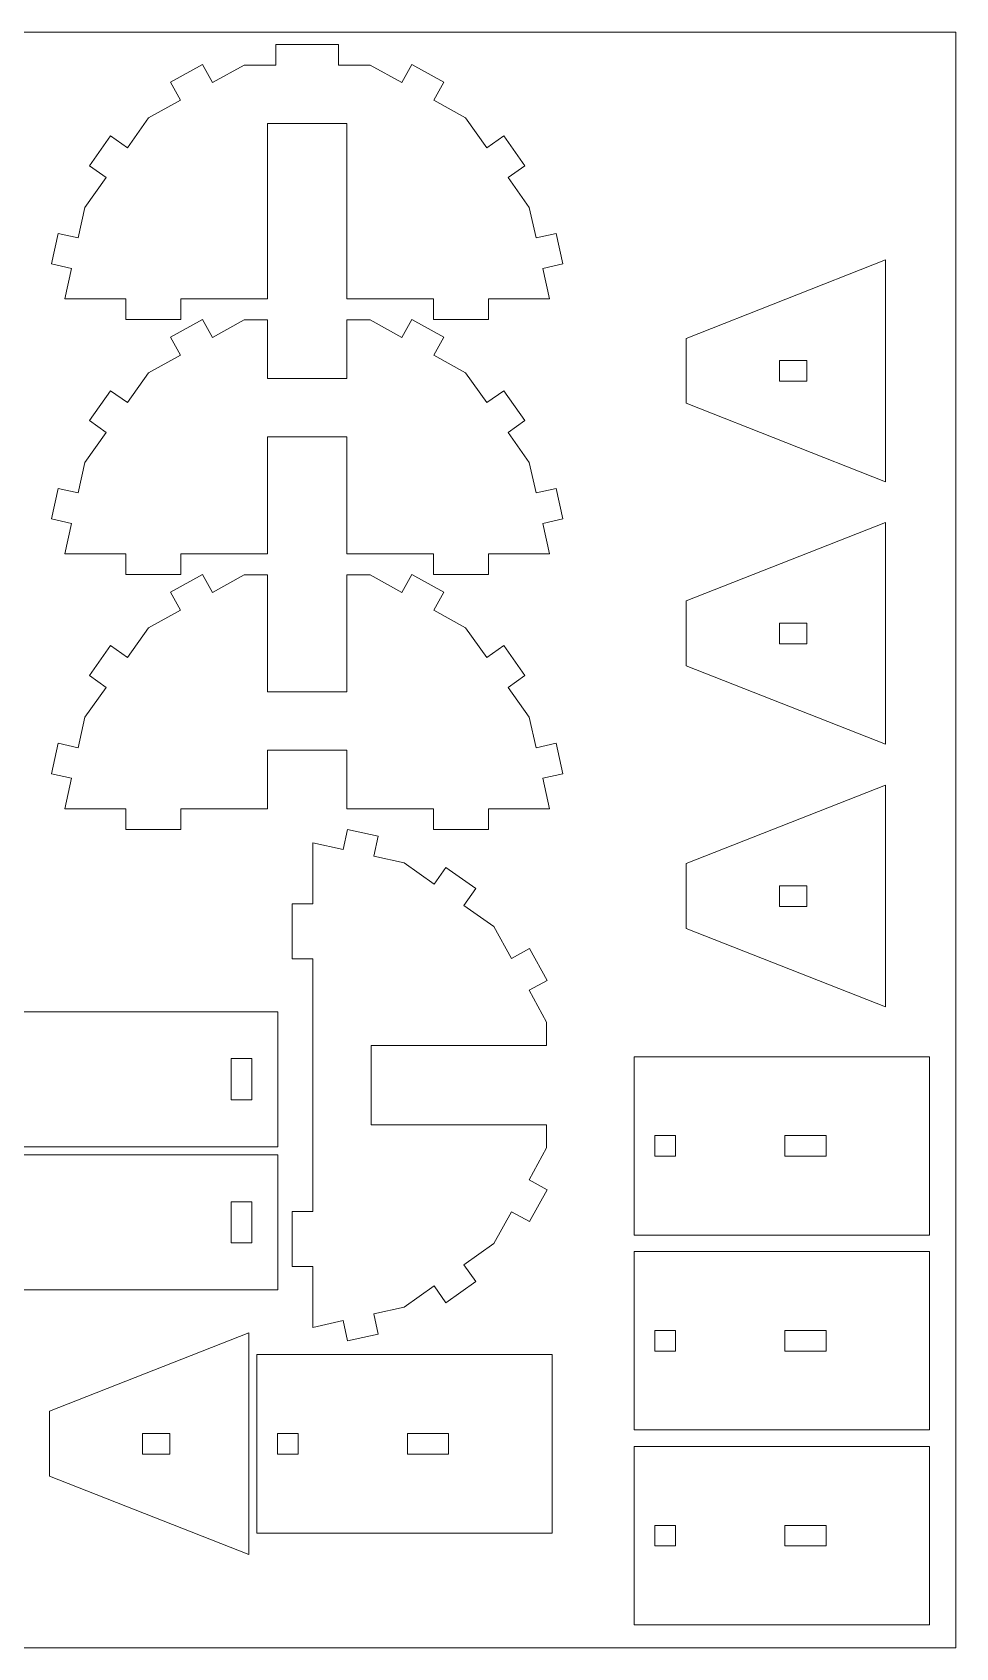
# Model space of a CAD drawing. Header units: millimetres. Extents: x -824 to 903, y -527 to 785.
# Drawn here: x 59.1 to 193.5, y 536.1 to 771.1 of the extents above; entities that cross this region are included whole.
import ezdxf

# ---------------------------------------------------------------- set-up
doc = ezdxf.new("R2010")
doc.units = ezdxf.units.MM
doc.header["$MEASUREMENT"] = 0
doc.layers.add('Camada 1', color=7, linetype='Continuous')

msp = doc.modelspace()

# ---------------------------------------------------------------- linework, layer by layer
at = {"layer": 'Camada 1', "color": 250, "lineweight": 9}
for points, knots in [([(-259.0912, 536.0534), (-259.0912, 536.0534), (193.4684, 536.0534), (193.4684, 536.0534), (193.4684, 536.0534), (193.4684, 536.0534), (193.4684, 771.1476), (193.4684, 771.1476), (193.4684, 771.1476), (193.4684, 771.1476), (-259.0912, 771.1476), (-259.0912, 771.1476), (-259.0912, 771.1476), (-259.0912, 771.1476), (-259.0912, 536.0534), (-259.0912, 536.0534)], [0, 0, 0, 0, 0.2, 0.2, 0.2, 0.2, 0.4, 0.4, 0.4, 0.4, 0.6, 0.6, 0.6, 0.6, 1, 1, 1, 1]), ([(85.3097, 763.8203), (85.3097, 763.8203), (89.949, 766.3832), (89.949, 766.3832), (89.949, 766.3832), (89.949, 766.3832), (94.5241, 766.3831), (94.5241, 766.3831), (94.5241, 766.3831), (94.5241, 766.3831), (94.5241, 769.383), (94.5241, 769.383), (94.5241, 769.383), (94.5241, 769.383), (103.6742, 769.383), (103.6742, 769.383), (103.6742, 769.383), (103.6742, 769.383), (103.6741, 766.3831), (103.6741, 766.3831), (103.6741, 766.3831), (103.6741, 766.3831), (108.2491, 766.3831), (108.2491, 766.3831), (108.2491, 766.3831), (108.2491, 766.3831), (112.8884, 763.8202), (112.8884, 763.8202), (112.8884, 763.8202), (112.8884, 763.8202), (114.339, 766.4461), (114.339, 766.4461), (114.339, 766.4461), (114.339, 766.4461), (118.9783, 763.8832), (118.9783, 763.8832), (118.9783, 763.8832), (118.9783, 763.8832), (117.5278, 761.2575), (117.5278, 761.2575), (117.5278, 761.2575), (117.5278, 761.2575), (122.167, 758.6946), (122.167, 758.6946), (122.167, 758.6946), (122.167, 758.6946), (125.2518, 754.3476), (125.2518, 754.3476), (125.2518, 754.3476), (125.2518, 754.3476), (127.6984, 756.0837), (127.6984, 756.0837), (127.6984, 756.0837), (127.6984, 756.0837), (130.7833, 751.7368), (130.7833, 751.7368), (130.7833, 751.7368), (130.7833, 751.7368), (128.3368, 750.0009), (128.3368, 750.0009), (128.3368, 750.0009), (128.3368, 750.0009), (131.4216, 745.6537), (131.4216, 745.6537), (131.4216, 745.6537), (131.4216, 745.6537), (132.4038, 741.2184), (132.4038, 741.2184), (132.4038, 741.2184), (132.4038, 741.2184), (135.3328, 741.8671), (135.3328, 741.8671), (135.3328, 741.8671), (135.3328, 741.8671), (136.315, 737.4317), (136.315, 737.4317), (136.315, 737.4317), (136.315, 737.4317), (133.3861, 736.783), (133.3861, 736.783), (133.3861, 736.783), (133.3861, 736.783), (134.3684, 732.3476), (134.3684, 732.3476), (134.3684, 732.3476), (134.3684, 732.3476), (125.4883, 732.3477), (125.4883, 732.3477), (125.4883, 732.3477), (125.4883, 732.3477), (125.4883, 729.3478), (125.4883, 729.3478), (125.4883, 729.3478), (125.4883, 729.3478), (117.4888, 729.3478), (117.4888, 729.3478), (117.4888, 729.3478), (117.4888, 729.3478), (117.4888, 732.3476), (117.4888, 732.3476), (117.4888, 732.3476), (117.4888, 732.3476), (104.8741, 732.3477), (104.8741, 732.3477), (104.8741, 732.3477), (104.8741, 732.3477), (104.8741, 757.8743), (104.8741, 757.8743), (104.8741, 757.8743), (104.8741, 757.8743), (93.3242, 757.8743), (93.3242, 757.8743), (93.3242, 757.8743), (93.3242, 757.8743), (93.3241, 732.3477), (93.3241, 732.3477), (93.3241, 732.3477), (93.3241, 732.3477), (80.7094, 732.3477), (80.7094, 732.3477), (80.7094, 732.3477), (80.7094, 732.3477), (80.7094, 729.3478), (80.7094, 729.3478), (80.7094, 729.3478), (80.7094, 729.3478), (72.7098, 729.3479), (72.7098, 729.3479), (72.7098, 729.3479), (72.7098, 729.3479), (72.7098, 732.3477), (72.7098, 732.3477), (72.7098, 732.3477), (72.7098, 732.3477), (63.8298, 732.3477), (63.8298, 732.3477), (63.8298, 732.3477), (63.8298, 732.3477), (64.8121, 736.783), (64.8121, 736.783), (64.8121, 736.783), (64.8121, 736.783), (61.8833, 737.4316), (61.8833, 737.4316), (61.8833, 737.4316), (61.8833, 737.4316), (62.8656, 741.867), (62.8656, 741.867), (62.8656, 741.867), (62.8656, 741.867), (65.7943, 741.2184), (65.7943, 741.2184), (65.7943, 741.2184), (65.7943, 741.2184), (66.7767, 745.6538), (66.7767, 745.6538), (66.7767, 745.6538), (66.7767, 745.6538), (69.8615, 750.0008), (69.8615, 750.0008), (69.8615, 750.0008), (69.8615, 750.0008), (67.415, 751.7369), (67.415, 751.7369), (67.415, 751.7369), (67.415, 751.7369), (70.5, 756.0837), (70.5, 756.0837), (70.5, 756.0837), (70.5, 756.0837), (72.9463, 754.3477), (72.9463, 754.3477), (72.9463, 754.3477), (72.9463, 754.3477), (76.0313, 758.6946), (76.0313, 758.6946), (76.0313, 758.6946), (76.0313, 758.6946), (80.6705, 761.2575), (80.6705, 761.2575), (80.6705, 761.2575), (80.6705, 761.2575), (79.2198, 763.8832), (79.2198, 763.8832), (79.2198, 763.8832), (79.2198, 763.8832), (83.8591, 766.4461), (83.8591, 766.4461), (83.8591, 766.4461), (83.8591, 766.4461), (85.3097, 763.8203), (85.3097, 763.8203)], [0, 0, 0, 0, 0.02040816, 0.02040816, 0.02040816, 0.02040816, 0.04081633, 0.04081633, 0.04081633, 0.04081633, 0.06122449, 0.06122449, 0.06122449, 0.06122449, 0.08163265, 0.08163265, 0.08163265, 0.08163265, 0.10204082, 0.10204082, 0.10204082, 0.10204082, 0.12244898, 0.12244898, 0.12244898, 0.12244898, 0.14285714, 0.14285714, 0.14285714, 0.14285714, 0.16326531, 0.16326531, 0.16326531, 0.16326531, 0.18367347, 0.18367347, 0.18367347, 0.18367347, 0.20408163, 0.20408163, 0.20408163, 0.20408163, 0.2244898, 0.2244898, 0.2244898, 0.2244898, 0.24489796, 0.24489796, 0.24489796, 0.24489796, 0.26530612, 0.26530612, 0.26530612, 0.26530612, 0.28571429, 0.28571429, 0.28571429, 0.28571429, 0.30612245, 0.30612245, 0.30612245, 0.30612245, 0.32653061, 0.32653061, 0.32653061, 0.32653061, 0.34693878, 0.34693878, 0.34693878, 0.34693878, 0.36734694, 0.36734694, 0.36734694, 0.36734694, 0.3877551, 0.3877551, 0.3877551, 0.3877551, 0.40816327, 0.40816327, 0.40816327, 0.40816327, 0.42857143, 0.42857143, 0.42857143, 0.42857143, 0.44897959, 0.44897959, 0.44897959, 0.44897959, 0.46938776, 0.46938776, 0.46938776, 0.46938776, 0.48979592, 0.48979592, 0.48979592, 0.48979592, 0.51020408, 0.51020408, 0.51020408, 0.51020408, 0.53061224, 0.53061224, 0.53061224, 0.53061224, 0.55102041, 0.55102041, 0.55102041, 0.55102041, 0.57142857, 0.57142857, 0.57142857, 0.57142857, 0.59183673, 0.59183673, 0.59183673, 0.59183673, 0.6122449, 0.6122449, 0.6122449, 0.6122449, 0.63265306, 0.63265306, 0.63265306, 0.63265306, 0.65306122, 0.65306122, 0.65306122, 0.65306122, 0.67346939, 0.67346939, 0.67346939, 0.67346939, 0.69387755, 0.69387755, 0.69387755, 0.69387755, 0.71428571, 0.71428571, 0.71428571, 0.71428571, 0.73469388, 0.73469388, 0.73469388, 0.73469388, 0.75510204, 0.75510204, 0.75510204, 0.75510204, 0.7755102, 0.7755102, 0.7755102, 0.7755102, 0.79591837, 0.79591837, 0.79591837, 0.79591837, 0.81632653, 0.81632653, 0.81632653, 0.81632653, 0.83673469, 0.83673469, 0.83673469, 0.83673469, 0.85714286, 0.85714286, 0.85714286, 0.85714286, 0.87755102, 0.87755102, 0.87755102, 0.87755102, 0.89795918, 0.89795918, 0.89795918, 0.89795918, 0.91836735, 0.91836735, 0.91836735, 0.91836735, 0.93877551, 0.93877551, 0.93877551, 0.93877551, 0.95918367, 0.95918367, 0.95918367, 0.95918367, 1, 1, 1, 1]), ([(183.2744, 738.0156), (183.2744, 738.0156), (154.249, 726.6088), (154.249, 726.6088), (154.249, 726.6088), (154.249, 726.6088), (154.249, 717.1558), (154.249, 717.1558), (154.249, 717.1558), (154.249, 717.1558), (183.2743, 705.7491), (183.2743, 705.7491), (183.2743, 705.7491), (183.2743, 705.7491), (183.2744, 738.0156), (183.2744, 738.0156)], [0, 0, 0, 0, 0.2, 0.2, 0.2, 0.2, 0.4, 0.4, 0.4, 0.4, 0.6, 0.6, 0.6, 0.6, 1, 1, 1, 1]), ([(83.8593, 729.3478), (83.8593, 729.3478), (85.3097, 726.7221), (85.3097, 726.7221), (85.3097, 726.7221), (85.3097, 726.7221), (89.949, 729.2849), (89.949, 729.2849), (89.949, 729.2849), (89.949, 729.2849), (93.3242, 729.2849), (93.3242, 729.2849), (93.3242, 729.2849), (93.3242, 729.2849), (93.3242, 720.7761), (93.3242, 720.7761), (93.3242, 720.7761), (93.3242, 720.7761), (104.8741, 720.7761), (104.8741, 720.7761), (104.8741, 720.7761), (104.8741, 720.7761), (104.8741, 729.2849), (104.8741, 729.2849), (104.8741, 729.2849), (104.8741, 729.2849), (108.2493, 729.2849), (108.2493, 729.2849), (108.2493, 729.2849), (108.2493, 729.2849), (112.8886, 726.7221), (112.8886, 726.7221), (112.8886, 726.7221), (112.8886, 726.7221), (114.339, 729.3478), (114.339, 729.3478), (114.339, 729.3478), (114.339, 729.3478), (118.9783, 726.785), (118.9783, 726.785), (118.9783, 726.785), (118.9783, 726.785), (117.5278, 724.1592), (117.5278, 724.1592), (117.5278, 724.1592), (117.5278, 724.1592), (122.1671, 721.5964), (122.1671, 721.5964), (122.1671, 721.5964), (122.1671, 721.5964), (125.252, 717.2495), (125.252, 717.2495), (125.252, 717.2495), (125.252, 717.2495), (127.6984, 718.9855), (127.6984, 718.9855), (127.6984, 718.9855), (127.6984, 718.9855), (130.7831, 714.6385), (130.7831, 714.6385), (130.7831, 714.6385), (130.7831, 714.6385), (128.3368, 712.9024), (128.3368, 712.9024), (128.3368, 712.9024), (128.3368, 712.9024), (131.4216, 708.5555), (131.4216, 708.5555), (131.4216, 708.5555), (131.4216, 708.5555), (132.404, 704.1202), (132.404, 704.1202), (132.404, 704.1202), (132.404, 704.1202), (135.3328, 704.7688), (135.3328, 704.7688), (135.3328, 704.7688), (135.3328, 704.7688), (136.315, 700.3333), (136.315, 700.3333), (136.315, 700.3333), (136.315, 700.3333), (133.3862, 699.6848), (133.3862, 699.6848), (133.3862, 699.6848), (133.3862, 699.6848), (134.3684, 695.2495), (134.3684, 695.2495), (134.3684, 695.2495), (134.3684, 695.2495), (125.4883, 695.2495), (125.4883, 695.2495), (125.4883, 695.2495), (125.4883, 695.2495), (125.4883, 692.2496), (125.4883, 692.2496), (125.4883, 692.2496), (125.4883, 692.2496), (117.4889, 692.2496), (117.4889, 692.2496), (117.4889, 692.2496), (117.4889, 692.2496), (117.4889, 695.2495), (117.4889, 695.2495), (117.4889, 695.2495), (117.4889, 695.2495), (104.8741, 695.2495), (104.8741, 695.2495), (104.8741, 695.2495), (104.8741, 695.2495), (104.8741, 712.2671), (104.8741, 712.2671), (104.8741, 712.2671), (104.8741, 712.2671), (93.3242, 712.2671), (93.3242, 712.2671), (93.3242, 712.2671), (93.3242, 712.2671), (93.3242, 695.2495), (93.3242, 695.2495), (93.3242, 695.2495), (93.3242, 695.2495), (80.7095, 695.2495), (80.7095, 695.2495), (80.7095, 695.2495), (80.7095, 695.2495), (80.7095, 692.2496), (80.7095, 692.2496), (80.7095, 692.2496), (80.7095, 692.2496), (72.71, 692.2496), (72.71, 692.2496), (72.71, 692.2496), (72.71, 692.2496), (72.71, 695.2495), (72.71, 695.2495), (72.71, 695.2495), (72.71, 695.2495), (63.83, 695.2495), (63.83, 695.2495), (63.83, 695.2495), (63.83, 695.2495), (64.8122, 699.6848), (64.8122, 699.6848), (64.8122, 699.6848), (64.8122, 699.6848), (61.8833, 700.3333), (61.8833, 700.3333), (61.8833, 700.3333), (61.8833, 700.3333), (62.8656, 704.7688), (62.8656, 704.7688), (62.8656, 704.7688), (62.8656, 704.7688), (65.7944, 704.1202), (65.7944, 704.1202), (65.7944, 704.1202), (65.7944, 704.1202), (66.7767, 708.5555), (66.7767, 708.5555), (66.7767, 708.5555), (66.7767, 708.5555), (69.8615, 712.9024), (69.8615, 712.9024), (69.8615, 712.9024), (69.8615, 712.9024), (67.4151, 714.6385), (67.4151, 714.6385), (67.4151, 714.6385), (67.4151, 714.6385), (70.5, 718.9855), (70.5, 718.9855), (70.5, 718.9855), (70.5, 718.9855), (72.9464, 717.2495), (72.9464, 717.2495), (72.9464, 717.2495), (72.9464, 717.2495), (76.0311, 721.5964), (76.0311, 721.5964), (76.0311, 721.5964), (76.0311, 721.5964), (80.6704, 724.1592), (80.6704, 724.1592), (80.6704, 724.1592), (80.6704, 724.1592), (79.22, 726.785), (79.22, 726.785), (79.22, 726.785), (79.22, 726.785), (83.8593, 729.3478), (83.8593, 729.3478)], [0, 0, 0, 0, 0.02040816, 0.02040816, 0.02040816, 0.02040816, 0.04081633, 0.04081633, 0.04081633, 0.04081633, 0.06122449, 0.06122449, 0.06122449, 0.06122449, 0.08163265, 0.08163265, 0.08163265, 0.08163265, 0.10204082, 0.10204082, 0.10204082, 0.10204082, 0.12244898, 0.12244898, 0.12244898, 0.12244898, 0.14285714, 0.14285714, 0.14285714, 0.14285714, 0.16326531, 0.16326531, 0.16326531, 0.16326531, 0.18367347, 0.18367347, 0.18367347, 0.18367347, 0.20408163, 0.20408163, 0.20408163, 0.20408163, 0.2244898, 0.2244898, 0.2244898, 0.2244898, 0.24489796, 0.24489796, 0.24489796, 0.24489796, 0.26530612, 0.26530612, 0.26530612, 0.26530612, 0.28571429, 0.28571429, 0.28571429, 0.28571429, 0.30612245, 0.30612245, 0.30612245, 0.30612245, 0.32653061, 0.32653061, 0.32653061, 0.32653061, 0.34693878, 0.34693878, 0.34693878, 0.34693878, 0.36734694, 0.36734694, 0.36734694, 0.36734694, 0.3877551, 0.3877551, 0.3877551, 0.3877551, 0.40816327, 0.40816327, 0.40816327, 0.40816327, 0.42857143, 0.42857143, 0.42857143, 0.42857143, 0.44897959, 0.44897959, 0.44897959, 0.44897959, 0.46938776, 0.46938776, 0.46938776, 0.46938776, 0.48979592, 0.48979592, 0.48979592, 0.48979592, 0.51020408, 0.51020408, 0.51020408, 0.51020408, 0.53061224, 0.53061224, 0.53061224, 0.53061224, 0.55102041, 0.55102041, 0.55102041, 0.55102041, 0.57142857, 0.57142857, 0.57142857, 0.57142857, 0.59183673, 0.59183673, 0.59183673, 0.59183673, 0.6122449, 0.6122449, 0.6122449, 0.6122449, 0.63265306, 0.63265306, 0.63265306, 0.63265306, 0.65306122, 0.65306122, 0.65306122, 0.65306122, 0.67346939, 0.67346939, 0.67346939, 0.67346939, 0.69387755, 0.69387755, 0.69387755, 0.69387755, 0.71428571, 0.71428571, 0.71428571, 0.71428571, 0.73469388, 0.73469388, 0.73469388, 0.73469388, 0.75510204, 0.75510204, 0.75510204, 0.75510204, 0.7755102, 0.7755102, 0.7755102, 0.7755102, 0.79591837, 0.79591837, 0.79591837, 0.79591837, 0.81632653, 0.81632653, 0.81632653, 0.81632653, 0.83673469, 0.83673469, 0.83673469, 0.83673469, 0.85714286, 0.85714286, 0.85714286, 0.85714286, 0.87755102, 0.87755102, 0.87755102, 0.87755102, 0.89795918, 0.89795918, 0.89795918, 0.89795918, 0.91836735, 0.91836735, 0.91836735, 0.91836735, 0.93877551, 0.93877551, 0.93877551, 0.93877551, 0.95918367, 0.95918367, 0.95918367, 0.95918367, 1, 1, 1, 1]), ([(171.7896, 723.3715), (171.7896, 723.3715), (167.819, 723.3715), (167.819, 723.3715), (167.819, 723.3715), (167.819, 723.3715), (167.8189, 720.3933), (167.8189, 720.3933), (167.8189, 720.3933), (167.8189, 720.3933), (171.7896, 720.3933), (171.7896, 720.3933), (171.7896, 720.3933), (171.7896, 720.3933), (171.7896, 723.3715), (171.7896, 723.3715)], [0, 0, 0, 0, 0.2, 0.2, 0.2, 0.2, 0.4, 0.4, 0.4, 0.4, 0.6, 0.6, 0.6, 0.6, 1, 1, 1, 1]), ([(183.2744, 699.7912), (183.2744, 699.7912), (154.249, 688.3844), (154.249, 688.3844), (154.249, 688.3844), (154.249, 688.3844), (154.249, 678.9315), (154.249, 678.9315), (154.249, 678.9315), (154.249, 678.9315), (183.2743, 667.5248), (183.2743, 667.5248), (183.2743, 667.5248), (183.2743, 667.5248), (183.2744, 699.7912), (183.2744, 699.7912)], [0, 0, 0, 0, 0.2, 0.2, 0.2, 0.2, 0.4, 0.4, 0.4, 0.4, 0.6, 0.6, 0.6, 0.6, 1, 1, 1, 1]), ([(117.4888, 655.1512), (117.4888, 655.1512), (125.4883, 655.1511), (125.4883, 655.1511), (125.4883, 655.1511), (125.4883, 655.1511), (125.4882, 658.151), (125.4882, 658.151), (125.4882, 658.151), (125.4882, 658.151), (134.3684, 658.1511), (134.3684, 658.1511), (134.3684, 658.1511), (134.3684, 658.1511), (133.3861, 662.5864), (133.3861, 662.5864), (133.3861, 662.5864), (133.3861, 662.5864), (136.315, 663.2351), (136.315, 663.2351), (136.315, 663.2351), (136.315, 663.2351), (135.3328, 667.6704), (135.3328, 667.6704), (135.3328, 667.6704), (135.3328, 667.6704), (132.4038, 667.0218), (132.4038, 667.0218), (132.4038, 667.0218), (132.4038, 667.0218), (131.4216, 671.4571), (131.4216, 671.4571), (131.4216, 671.4571), (131.4216, 671.4571), (128.3367, 675.8042), (128.3367, 675.8042), (128.3367, 675.8042), (128.3367, 675.8042), (130.7833, 677.5403), (130.7833, 677.5403), (130.7833, 677.5403), (130.7833, 677.5403), (127.6983, 681.887), (127.6983, 681.887), (127.6983, 681.887), (127.6983, 681.887), (125.252, 680.151), (125.252, 680.151), (125.252, 680.151), (125.252, 680.151), (122.167, 684.4981), (122.167, 684.4981), (122.167, 684.4981), (122.167, 684.4981), (117.5278, 687.0609), (117.5278, 687.0609), (117.5278, 687.0609), (117.5278, 687.0609), (118.9783, 689.6866), (118.9783, 689.6866), (118.9783, 689.6866), (118.9783, 689.6866), (114.339, 692.2496), (114.339, 692.2496), (114.339, 692.2496), (114.339, 692.2496), (112.8886, 689.6237), (112.8886, 689.6237), (112.8886, 689.6237), (112.8886, 689.6237), (108.2493, 692.1865), (108.2493, 692.1865), (108.2493, 692.1865), (108.2493, 692.1865), (104.8741, 692.1865), (104.8741, 692.1865), (104.8741, 692.1865), (104.8741, 692.1865), (104.8741, 675.1688), (104.8741, 675.1688), (104.8741, 675.1688), (104.8741, 675.1688), (93.3241, 675.1688), (93.3241, 675.1688), (93.3241, 675.1688), (93.3241, 675.1688), (93.3241, 692.1865), (93.3241, 692.1865), (93.3241, 692.1865), (93.3241, 692.1865), (89.949, 692.1866), (89.949, 692.1866), (89.949, 692.1866), (89.949, 692.1866), (85.3097, 689.6237), (85.3097, 689.6237), (85.3097, 689.6237), (85.3097, 689.6237), (83.8593, 692.2495), (83.8593, 692.2495), (83.8593, 692.2495), (83.8593, 692.2495), (79.22, 689.6868), (79.22, 689.6868), (79.22, 689.6868), (79.22, 689.6868), (80.6705, 687.0609), (80.6705, 687.0609), (80.6705, 687.0609), (80.6705, 687.0609), (76.0311, 684.4981), (76.0311, 684.4981), (76.0311, 684.4981), (76.0311, 684.4981), (72.9463, 680.1511), (72.9463, 680.1511), (72.9463, 680.1511), (72.9463, 680.1511), (70.4998, 681.887), (70.4998, 681.887), (70.4998, 681.887), (70.4998, 681.887), (67.4151, 677.5402), (67.4151, 677.5402), (67.4151, 677.5402), (67.4151, 677.5402), (69.8615, 675.8042), (69.8615, 675.8042), (69.8615, 675.8042), (69.8615, 675.8042), (66.7767, 671.4572), (66.7767, 671.4572), (66.7767, 671.4572), (66.7767, 671.4572), (65.7943, 667.0218), (65.7943, 667.0218), (65.7943, 667.0218), (65.7943, 667.0218), (62.8656, 667.6703), (62.8656, 667.6703), (62.8656, 667.6703), (62.8656, 667.6703), (61.8833, 663.235), (61.8833, 663.235), (61.8833, 663.235), (61.8833, 663.235), (64.8121, 662.5864), (64.8121, 662.5864), (64.8121, 662.5864), (64.8121, 662.5864), (63.8298, 658.151), (63.8298, 658.151), (63.8298, 658.151), (63.8298, 658.151), (72.71, 658.151), (72.71, 658.151), (72.71, 658.151), (72.71, 658.151), (72.71, 655.1512), (72.71, 655.1512), (72.71, 655.1512), (72.71, 655.1512), (80.7094, 655.1512), (80.7094, 655.1512), (80.7094, 655.1512), (80.7094, 655.1512), (80.7094, 658.151), (80.7094, 658.151), (80.7094, 658.151), (80.7094, 658.151), (93.3242, 658.151), (93.3242, 658.151), (93.3242, 658.151), (93.3242, 658.151), (93.3242, 666.6599), (93.3242, 666.6599), (93.3242, 666.6599), (93.3242, 666.6599), (104.8741, 666.6599), (104.8741, 666.6599), (104.8741, 666.6599), (104.8741, 666.6599), (104.8742, 658.151), (104.8742, 658.151), (104.8742, 658.151), (104.8742, 658.151), (117.4888, 658.151), (117.4888, 658.151), (117.4888, 658.151), (117.4888, 658.151), (117.4888, 655.1512), (117.4888, 655.1512)], [0, 0, 0, 0, 0.02040816, 0.02040816, 0.02040816, 0.02040816, 0.04081633, 0.04081633, 0.04081633, 0.04081633, 0.06122449, 0.06122449, 0.06122449, 0.06122449, 0.08163265, 0.08163265, 0.08163265, 0.08163265, 0.10204082, 0.10204082, 0.10204082, 0.10204082, 0.12244898, 0.12244898, 0.12244898, 0.12244898, 0.14285714, 0.14285714, 0.14285714, 0.14285714, 0.16326531, 0.16326531, 0.16326531, 0.16326531, 0.18367347, 0.18367347, 0.18367347, 0.18367347, 0.20408163, 0.20408163, 0.20408163, 0.20408163, 0.2244898, 0.2244898, 0.2244898, 0.2244898, 0.24489796, 0.24489796, 0.24489796, 0.24489796, 0.26530612, 0.26530612, 0.26530612, 0.26530612, 0.28571429, 0.28571429, 0.28571429, 0.28571429, 0.30612245, 0.30612245, 0.30612245, 0.30612245, 0.32653061, 0.32653061, 0.32653061, 0.32653061, 0.34693878, 0.34693878, 0.34693878, 0.34693878, 0.36734694, 0.36734694, 0.36734694, 0.36734694, 0.3877551, 0.3877551, 0.3877551, 0.3877551, 0.40816327, 0.40816327, 0.40816327, 0.40816327, 0.42857143, 0.42857143, 0.42857143, 0.42857143, 0.44897959, 0.44897959, 0.44897959, 0.44897959, 0.46938776, 0.46938776, 0.46938776, 0.46938776, 0.48979592, 0.48979592, 0.48979592, 0.48979592, 0.51020408, 0.51020408, 0.51020408, 0.51020408, 0.53061224, 0.53061224, 0.53061224, 0.53061224, 0.55102041, 0.55102041, 0.55102041, 0.55102041, 0.57142857, 0.57142857, 0.57142857, 0.57142857, 0.59183673, 0.59183673, 0.59183673, 0.59183673, 0.6122449, 0.6122449, 0.6122449, 0.6122449, 0.63265306, 0.63265306, 0.63265306, 0.63265306, 0.65306122, 0.65306122, 0.65306122, 0.65306122, 0.67346939, 0.67346939, 0.67346939, 0.67346939, 0.69387755, 0.69387755, 0.69387755, 0.69387755, 0.71428571, 0.71428571, 0.71428571, 0.71428571, 0.73469388, 0.73469388, 0.73469388, 0.73469388, 0.75510204, 0.75510204, 0.75510204, 0.75510204, 0.7755102, 0.7755102, 0.7755102, 0.7755102, 0.79591837, 0.79591837, 0.79591837, 0.79591837, 0.81632653, 0.81632653, 0.81632653, 0.81632653, 0.83673469, 0.83673469, 0.83673469, 0.83673469, 0.85714286, 0.85714286, 0.85714286, 0.85714286, 0.87755102, 0.87755102, 0.87755102, 0.87755102, 0.89795918, 0.89795918, 0.89795918, 0.89795918, 0.91836735, 0.91836735, 0.91836735, 0.91836735, 0.93877551, 0.93877551, 0.93877551, 0.93877551, 0.95918367, 0.95918367, 0.95918367, 0.95918367, 1, 1, 1, 1]), ([(171.7896, 685.1471), (171.7896, 685.1471), (167.819, 685.1471), (167.819, 685.1471), (167.819, 685.1471), (167.819, 685.1471), (167.8189, 682.169), (167.8189, 682.169), (167.8189, 682.169), (167.8189, 682.169), (171.7896, 682.169), (171.7896, 682.169), (171.7896, 682.169), (171.7896, 682.169), (171.7896, 685.1471), (171.7896, 685.1471)], [0, 0, 0, 0, 0.2, 0.2, 0.2, 0.2, 0.4, 0.4, 0.4, 0.4, 0.6, 0.6, 0.6, 0.6, 1, 1, 1, 1]), ([(183.2744, 661.5669), (183.2744, 661.5669), (154.249, 650.1601), (154.249, 650.1601), (154.249, 650.1601), (154.249, 650.1601), (154.249, 640.7071), (154.249, 640.7071), (154.249, 640.7071), (154.249, 640.7071), (183.2743, 629.3004), (183.2743, 629.3004), (183.2743, 629.3004), (183.2743, 629.3004), (183.2744, 661.5669), (183.2744, 661.5669)], [0, 0, 0, 0, 0.2, 0.2, 0.2, 0.2, 0.4, 0.4, 0.4, 0.4, 0.6, 0.6, 0.6, 0.6, 1, 1, 1, 1]), ([(126.2598, 641.0032), (126.2598, 641.0032), (121.9129, 644.0881), (121.9129, 644.0881), (121.9129, 644.0881), (121.9129, 644.0881), (123.649, 646.5345), (123.649, 646.5345), (123.649, 646.5345), (123.649, 646.5345), (119.3021, 649.6192), (119.3021, 649.6192), (119.3021, 649.6192), (119.3021, 649.6192), (117.566, 647.1729), (117.566, 647.1729), (117.566, 647.1729), (117.566, 647.1729), (113.219, 650.2577), (113.219, 650.2577), (113.219, 650.2577), (113.219, 650.2577), (108.7836, 651.2399), (108.7836, 651.2399), (108.7836, 651.2399), (108.7836, 651.2399), (109.4323, 654.1689), (109.4323, 654.1689), (109.4323, 654.1689), (109.4323, 654.1689), (104.9969, 655.1511), (104.9969, 655.1511), (104.9969, 655.1511), (104.9969, 655.1511), (104.3483, 652.2223), (104.3483, 652.2223), (104.3483, 652.2223), (104.3483, 652.2223), (99.9129, 653.2045), (99.9129, 653.2045), (99.9129, 653.2045), (99.9129, 653.2045), (99.9129, 644.3244), (99.9129, 644.3244), (99.9129, 644.3244), (99.9129, 644.3244), (96.9131, 644.3244), (96.9131, 644.3244), (96.9131, 644.3244), (96.9131, 644.3244), (96.9131, 636.325), (96.9131, 636.325), (96.9131, 636.325), (96.9131, 636.325), (99.9129, 636.325), (99.9129, 636.325), (99.9129, 636.325), (99.9129, 636.325), (99.9129, 599.5456), (99.9129, 599.5456), (99.9129, 599.5456), (99.9129, 599.5456), (96.9131, 599.5456), (96.9131, 599.5456), (96.9131, 599.5456), (96.9131, 599.5456), (96.9131, 591.5461), (96.9131, 591.5461), (96.9131, 591.5461), (96.9131, 591.5461), (99.9129, 591.5461), (99.9129, 591.5461), (99.9129, 591.5461), (99.9129, 591.5461), (99.9129, 582.6659), (99.9129, 582.6659), (99.9129, 582.6659), (99.9129, 582.6659), (104.3483, 583.6483), (104.3483, 583.6483), (104.3483, 583.6483), (104.3483, 583.6483), (104.9969, 580.7194), (104.9969, 580.7194), (104.9969, 580.7194), (104.9969, 580.7194), (109.4323, 581.7017), (109.4323, 581.7017), (109.4323, 581.7017), (109.4323, 581.7017), (108.7836, 584.6305), (108.7836, 584.6305), (108.7836, 584.6305), (108.7836, 584.6305), (113.219, 585.6128), (113.219, 585.6128), (113.219, 585.6128), (113.219, 585.6128), (117.566, 588.6976), (117.566, 588.6976), (117.566, 588.6976), (117.566, 588.6976), (119.3021, 586.2512), (119.3021, 586.2512), (119.3021, 586.2512), (119.3021, 586.2512), (123.649, 589.3361), (123.649, 589.3361), (123.649, 589.3361), (123.649, 589.3361), (121.9129, 591.7824), (121.9129, 591.7824), (121.9129, 591.7824), (121.9129, 591.7824), (126.2598, 594.8672), (126.2598, 594.8672), (126.2598, 594.8672), (126.2598, 594.8672), (128.8227, 599.5065), (128.8227, 599.5065), (128.8227, 599.5065), (128.8227, 599.5065), (131.4486, 598.0561), (131.4486, 598.0561), (131.4486, 598.0561), (131.4486, 598.0561), (134.0114, 602.6954), (134.0114, 602.6954), (134.0114, 602.6954), (134.0114, 602.6954), (131.3856, 604.1458), (131.3856, 604.1458), (131.3856, 604.1458), (131.3856, 604.1458), (133.9484, 608.7852), (133.9484, 608.7852), (133.9484, 608.7852), (133.9484, 608.7852), (133.9484, 612.1603), (133.9484, 612.1603), (133.9484, 612.1603), (133.9484, 612.1603), (108.4218, 612.1603), (108.4218, 612.1603), (108.4218, 612.1603), (108.4218, 612.1603), (108.4218, 623.7102), (108.4218, 623.7102), (108.4218, 623.7102), (108.4218, 623.7102), (133.9484, 623.7102), (133.9484, 623.7102), (133.9484, 623.7102), (133.9484, 623.7102), (133.9484, 627.0854), (133.9484, 627.0854), (133.9484, 627.0854), (133.9484, 627.0854), (131.3856, 631.7246), (131.3856, 631.7246), (131.3856, 631.7246), (131.3856, 631.7246), (134.0114, 633.1751), (134.0114, 633.1751), (134.0114, 633.1751), (134.0114, 633.1751), (131.4486, 637.8144), (131.4486, 637.8144), (131.4486, 637.8144), (131.4486, 637.8144), (128.8227, 636.3639), (128.8227, 636.3639), (128.8227, 636.3639), (128.8227, 636.3639), (126.2598, 641.0032), (126.2598, 641.0032)], [0, 0, 0, 0, 0.02222222, 0.02222222, 0.02222222, 0.02222222, 0.04444444, 0.04444444, 0.04444444, 0.04444444, 0.06666667, 0.06666667, 0.06666667, 0.06666667, 0.08888889, 0.08888889, 0.08888889, 0.08888889, 0.11111111, 0.11111111, 0.11111111, 0.11111111, 0.13333333, 0.13333333, 0.13333333, 0.13333333, 0.15555556, 0.15555556, 0.15555556, 0.15555556, 0.17777778, 0.17777778, 0.17777778, 0.17777778, 0.2, 0.2, 0.2, 0.2, 0.22222222, 0.22222222, 0.22222222, 0.22222222, 0.24444444, 0.24444444, 0.24444444, 0.24444444, 0.26666667, 0.26666667, 0.26666667, 0.26666667, 0.28888889, 0.28888889, 0.28888889, 0.28888889, 0.31111111, 0.31111111, 0.31111111, 0.31111111, 0.33333333, 0.33333333, 0.33333333, 0.33333333, 0.35555556, 0.35555556, 0.35555556, 0.35555556, 0.37777778, 0.37777778, 0.37777778, 0.37777778, 0.4, 0.4, 0.4, 0.4, 0.42222222, 0.42222222, 0.42222222, 0.42222222, 0.44444444, 0.44444444, 0.44444444, 0.44444444, 0.46666667, 0.46666667, 0.46666667, 0.46666667, 0.48888889, 0.48888889, 0.48888889, 0.48888889, 0.51111111, 0.51111111, 0.51111111, 0.51111111, 0.53333333, 0.53333333, 0.53333333, 0.53333333, 0.55555556, 0.55555556, 0.55555556, 0.55555556, 0.57777778, 0.57777778, 0.57777778, 0.57777778, 0.6, 0.6, 0.6, 0.6, 0.62222222, 0.62222222, 0.62222222, 0.62222222, 0.64444444, 0.64444444, 0.64444444, 0.64444444, 0.66666667, 0.66666667, 0.66666667, 0.66666667, 0.68888889, 0.68888889, 0.68888889, 0.68888889, 0.71111111, 0.71111111, 0.71111111, 0.71111111, 0.73333333, 0.73333333, 0.73333333, 0.73333333, 0.75555556, 0.75555556, 0.75555556, 0.75555556, 0.77777778, 0.77777778, 0.77777778, 0.77777778, 0.8, 0.8, 0.8, 0.8, 0.82222222, 0.82222222, 0.82222222, 0.82222222, 0.84444444, 0.84444444, 0.84444444, 0.84444444, 0.86666667, 0.86666667, 0.86666667, 0.86666667, 0.88888889, 0.88888889, 0.88888889, 0.88888889, 0.91111111, 0.91111111, 0.91111111, 0.91111111, 0.93333333, 0.93333333, 0.93333333, 0.93333333, 0.95555556, 0.95555556, 0.95555556, 0.95555556, 1, 1, 1, 1]), ([(171.7896, 646.9228), (171.7896, 646.9228), (167.819, 646.9228), (167.819, 646.9228), (167.819, 646.9228), (167.819, 646.9228), (167.8189, 643.9446), (167.8189, 643.9446), (167.8189, 643.9446), (167.8189, 643.9446), (171.7896, 643.9446), (171.7896, 643.9446), (171.7896, 643.9446), (171.7896, 643.9446), (171.7896, 646.9228), (171.7896, 646.9228)], [0, 0, 0, 0, 0.2, 0.2, 0.2, 0.2, 0.4, 0.4, 0.4, 0.4, 0.6, 0.6, 0.6, 0.6, 1, 1, 1, 1]), ([(94.8168, 608.9614), (94.8168, 608.9614), (94.8168, 628.6101), (94.8168, 628.6101), (94.8168, 628.6101), (94.8168, 628.6101), (-33.9613, 628.6099), (-33.9613, 628.6099), (-33.9613, 628.6099), (-33.9613, 628.6099), (-33.9613, 608.9614), (-33.9613, 608.9614), (-33.9613, 608.9614), (-33.9613, 608.9614), (94.8168, 608.9614), (94.8168, 608.9614)], [0, 0, 0, 0, 0.2, 0.2, 0.2, 0.2, 0.4, 0.4, 0.4, 0.4, 0.6, 0.6, 0.6, 0.6, 1, 1, 1, 1]), ([(88.0317, 615.7835), (88.0317, 615.7835), (91.0316, 615.7836), (91.0316, 615.7836), (91.0316, 615.7836), (91.0316, 615.7836), (91.0316, 621.7831), (91.0316, 621.7831), (91.0316, 621.7831), (91.0316, 621.7831), (88.0317, 621.7832), (88.0317, 621.7832), (88.0317, 621.7832), (88.0317, 621.7832), (88.0317, 615.7835), (88.0317, 615.7835)], [0, 0, 0, 0, 0.2, 0.2, 0.2, 0.2, 0.4, 0.4, 0.4, 0.4, 0.6, 0.6, 0.6, 0.6, 1, 1, 1, 1]), ([(189.6802, 622.067), (189.6802, 622.067), (189.6802, 596.099), (189.6802, 596.099), (189.6802, 596.099), (189.6802, 596.099), (146.7038, 596.099), (146.7038, 596.099), (146.7038, 596.099), (146.7038, 596.099), (146.7038, 622.067), (146.7038, 622.067), (146.7038, 622.067), (146.7038, 622.067), (189.6802, 622.067), (189.6802, 622.067)], [0, 0, 0, 0, 0.2, 0.2, 0.2, 0.2, 0.4, 0.4, 0.4, 0.4, 0.6, 0.6, 0.6, 0.6, 1, 1, 1, 1]), ([(152.7035, 607.5831), (152.7035, 607.5831), (152.7035, 610.5829), (152.7035, 610.5829), (152.7035, 610.5829), (152.7035, 610.5829), (149.7037, 610.5829), (149.7037, 610.5829), (149.7037, 610.5829), (149.7037, 610.5829), (149.7037, 607.5831), (149.7037, 607.5831), (149.7037, 607.5831), (149.7037, 607.5831), (152.7035, 607.5831), (152.7035, 607.5831)], [0, 0, 0, 0, 0.2, 0.2, 0.2, 0.2, 0.4, 0.4, 0.4, 0.4, 0.6, 0.6, 0.6, 0.6, 1, 1, 1, 1]), ([(174.6022, 607.5831), (174.6022, 607.5831), (168.6026, 607.5831), (168.6026, 607.5831), (168.6026, 607.5831), (168.6026, 607.5831), (168.6026, 610.5829), (168.6026, 610.5829), (168.6026, 610.5829), (168.6026, 610.5829), (174.6022, 610.5829), (174.6022, 610.5829), (174.6022, 610.5829), (174.6022, 610.5829), (174.6022, 607.5831), (174.6022, 607.5831)], [0, 0, 0, 0, 0.2, 0.2, 0.2, 0.2, 0.4, 0.4, 0.4, 0.4, 0.6, 0.6, 0.6, 0.6, 1, 1, 1, 1]), ([(94.8168, 588.1361), (94.8168, 588.1361), (94.8168, 607.7848), (94.8168, 607.7848), (94.8168, 607.7848), (94.8168, 607.7848), (-33.9613, 607.7846), (-33.9613, 607.7846), (-33.9613, 607.7846), (-33.9613, 607.7846), (-33.9613, 588.1361), (-33.9613, 588.1361), (-33.9613, 588.1361), (-33.9613, 588.1361), (94.8168, 588.1361), (94.8168, 588.1361)], [0, 0, 0, 0, 0.2, 0.2, 0.2, 0.2, 0.4, 0.4, 0.4, 0.4, 0.6, 0.6, 0.6, 0.6, 1, 1, 1, 1]), ([(88.0317, 594.9582), (88.0317, 594.9582), (91.0316, 594.9583), (91.0316, 594.9583), (91.0316, 594.9583), (91.0316, 594.9583), (91.0316, 600.9578), (91.0316, 600.9578), (91.0316, 600.9578), (91.0316, 600.9578), (88.0317, 600.9579), (88.0317, 600.9579), (88.0317, 600.9579), (88.0317, 600.9579), (88.0317, 594.9582), (88.0317, 594.9582)], [0, 0, 0, 0, 0.2, 0.2, 0.2, 0.2, 0.4, 0.4, 0.4, 0.4, 0.6, 0.6, 0.6, 0.6, 1, 1, 1, 1]), ([(189.6802, 593.7034), (189.6802, 593.7034), (189.6802, 567.7354), (189.6802, 567.7354), (189.6802, 567.7354), (189.6802, 567.7354), (146.7038, 567.7354), (146.7038, 567.7354), (146.7038, 567.7354), (146.7038, 567.7354), (146.7038, 593.7034), (146.7038, 593.7034), (146.7038, 593.7034), (146.7038, 593.7034), (189.6802, 593.7034), (189.6802, 593.7034)], [0, 0, 0, 0, 0.2, 0.2, 0.2, 0.2, 0.4, 0.4, 0.4, 0.4, 0.6, 0.6, 0.6, 0.6, 1, 1, 1, 1]), ([(90.6178, 581.8601), (90.6178, 581.8601), (61.5924, 570.4532), (61.5924, 570.4532), (61.5924, 570.4532), (61.5924, 570.4532), (61.5924, 561.0003), (61.5924, 561.0003), (61.5924, 561.0003), (61.5924, 561.0003), (90.6177, 549.5936), (90.6177, 549.5936), (90.6177, 549.5936), (90.6177, 549.5936), (90.6178, 581.8601), (90.6178, 581.8601)], [0, 0, 0, 0, 0.2, 0.2, 0.2, 0.2, 0.4, 0.4, 0.4, 0.4, 0.6, 0.6, 0.6, 0.6, 1, 1, 1, 1]), ([(152.7035, 579.2195), (152.7035, 579.2195), (152.7035, 582.2192), (152.7035, 582.2192), (152.7035, 582.2192), (152.7035, 582.2192), (149.7037, 582.2192), (149.7037, 582.2192), (149.7037, 582.2192), (149.7037, 582.2192), (149.7037, 579.2195), (149.7037, 579.2195), (149.7037, 579.2195), (149.7037, 579.2195), (152.7035, 579.2195), (152.7035, 579.2195)], [0, 0, 0, 0, 0.2, 0.2, 0.2, 0.2, 0.4, 0.4, 0.4, 0.4, 0.6, 0.6, 0.6, 0.6, 1, 1, 1, 1]), ([(174.6022, 579.2195), (174.6022, 579.2195), (168.6026, 579.2195), (168.6026, 579.2195), (168.6026, 579.2195), (168.6026, 579.2195), (168.6026, 582.2192), (168.6026, 582.2192), (168.6026, 582.2192), (168.6026, 582.2192), (174.6022, 582.2192), (174.6022, 582.2192), (174.6022, 582.2192), (174.6022, 582.2192), (174.6022, 579.2195), (174.6022, 579.2195)], [0, 0, 0, 0, 0.2, 0.2, 0.2, 0.2, 0.4, 0.4, 0.4, 0.4, 0.6, 0.6, 0.6, 0.6, 1, 1, 1, 1]), ([(134.7706, 578.7108), (134.7706, 578.7108), (134.7706, 552.7428), (134.7706, 552.7428), (134.7706, 552.7428), (134.7706, 552.7428), (91.7942, 552.7428), (91.7942, 552.7428), (91.7942, 552.7428), (91.7942, 552.7428), (91.7942, 578.7108), (91.7942, 578.7108), (91.7942, 578.7108), (91.7942, 578.7108), (134.7706, 578.7108), (134.7706, 578.7108)], [0, 0, 0, 0, 0.2, 0.2, 0.2, 0.2, 0.4, 0.4, 0.4, 0.4, 0.6, 0.6, 0.6, 0.6, 1, 1, 1, 1]), ([(79.133, 567.2159), (79.133, 567.2159), (75.1624, 567.2159), (75.1624, 567.2159), (75.1624, 567.2159), (75.1624, 567.2159), (75.1623, 564.2378), (75.1623, 564.2378), (75.1623, 564.2378), (75.1623, 564.2378), (79.133, 564.2378), (79.133, 564.2378), (79.133, 564.2378), (79.133, 564.2378), (79.133, 567.2159), (79.133, 567.2159)], [0, 0, 0, 0, 0.2, 0.2, 0.2, 0.2, 0.4, 0.4, 0.4, 0.4, 0.6, 0.6, 0.6, 0.6, 1, 1, 1, 1]), ([(97.7938, 564.2269), (97.7938, 564.2269), (97.7938, 567.2267), (97.7938, 567.2267), (97.7938, 567.2267), (97.7938, 567.2267), (94.7941, 567.2267), (94.7941, 567.2267), (94.7941, 567.2267), (94.7941, 567.2267), (94.7941, 564.2269), (94.7941, 564.2269), (94.7941, 564.2269), (94.7941, 564.2269), (97.7938, 564.2269), (97.7938, 564.2269)], [0, 0, 0, 0, 0.2, 0.2, 0.2, 0.2, 0.4, 0.4, 0.4, 0.4, 0.6, 0.6, 0.6, 0.6, 1, 1, 1, 1]), ([(119.6926, 564.2269), (119.6926, 564.2269), (113.6929, 564.2269), (113.6929, 564.2269), (113.6929, 564.2269), (113.6929, 564.2269), (113.6929, 567.2267), (113.6929, 567.2267), (113.6929, 567.2267), (113.6929, 567.2267), (119.6926, 567.2267), (119.6926, 567.2267), (119.6926, 567.2267), (119.6926, 567.2267), (119.6926, 564.2269), (119.6926, 564.2269)], [0, 0, 0, 0, 0.2, 0.2, 0.2, 0.2, 0.4, 0.4, 0.4, 0.4, 0.6, 0.6, 0.6, 0.6, 1, 1, 1, 1]), ([(189.6802, 565.3397), (189.6802, 565.3397), (189.6802, 539.3717), (189.6802, 539.3717), (189.6802, 539.3717), (189.6802, 539.3717), (146.7038, 539.3717), (146.7038, 539.3717), (146.7038, 539.3717), (146.7038, 539.3717), (146.7038, 565.3397), (146.7038, 565.3397), (146.7038, 565.3397), (146.7038, 565.3397), (189.6802, 565.3397), (189.6802, 565.3397)], [0, 0, 0, 0, 0.2, 0.2, 0.2, 0.2, 0.4, 0.4, 0.4, 0.4, 0.6, 0.6, 0.6, 0.6, 1, 1, 1, 1]), ([(152.7035, 550.8558), (152.7035, 550.8558), (152.7035, 553.8556), (152.7035, 553.8556), (152.7035, 553.8556), (152.7035, 553.8556), (149.7037, 553.8556), (149.7037, 553.8556), (149.7037, 553.8556), (149.7037, 553.8556), (149.7037, 550.8558), (149.7037, 550.8558), (149.7037, 550.8558), (149.7037, 550.8558), (152.7035, 550.8558), (152.7035, 550.8558)], [0, 0, 0, 0, 0.2, 0.2, 0.2, 0.2, 0.4, 0.4, 0.4, 0.4, 0.6, 0.6, 0.6, 0.6, 1, 1, 1, 1]), ([(174.6022, 550.8558), (174.6022, 550.8558), (168.6026, 550.8558), (168.6026, 550.8558), (168.6026, 550.8558), (168.6026, 550.8558), (168.6026, 553.8556), (168.6026, 553.8556), (168.6026, 553.8556), (168.6026, 553.8556), (174.6022, 553.8556), (174.6022, 553.8556), (174.6022, 553.8556), (174.6022, 553.8556), (174.6022, 550.8558), (174.6022, 550.8558)], [0, 0, 0, 0, 0.2, 0.2, 0.2, 0.2, 0.4, 0.4, 0.4, 0.4, 0.6, 0.6, 0.6, 0.6, 1, 1, 1, 1])]:
    msp.add_open_spline(points, degree=3, knots=knots, dxfattribs=at)

doc.saveas('drawing.dxf')
